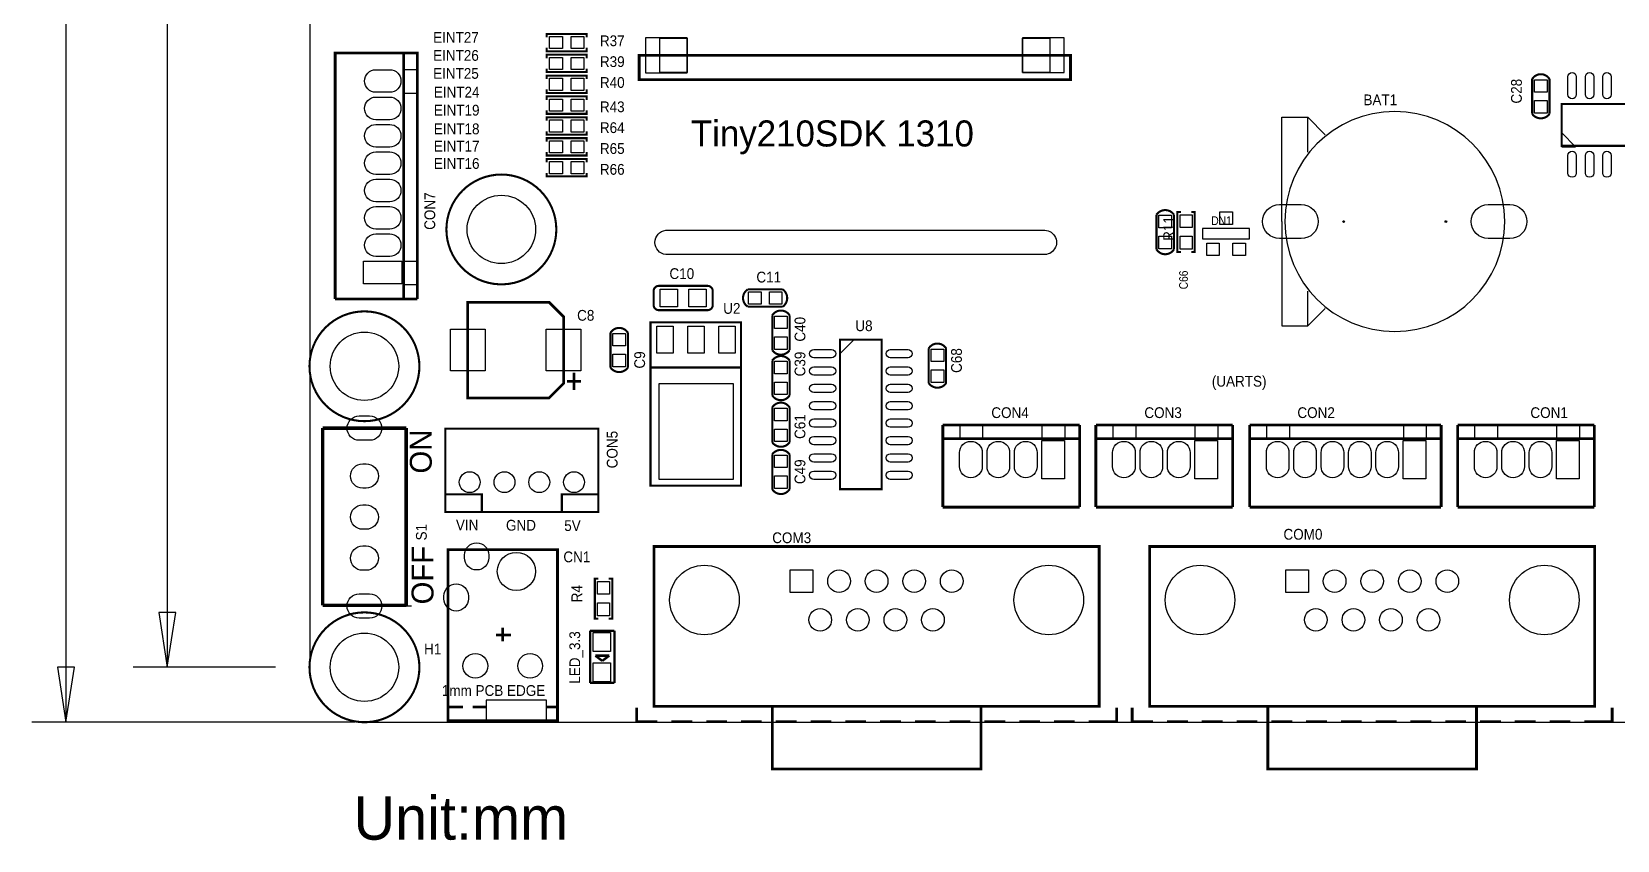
# Model space of a CAD drawing. Extents: x -36 to 186, y -9 to 157.
# Drawn here: x -20.3 to 95.5, y -8.6 to 50.5 of the extents above; entities that cross this region are included whole.
import ezdxf

# ---------------------------------------------------------------- set-up
doc = ezdxf.new("R2010")
doc.units = 0
for name, color, linetype in [('BG_ASSEMBLY_NOTES', 3, 'CONTINUOUS'), ('BG_OUTLINE', 4, 'CONTINUOUS'), ('BG_SILKSCREEN_TOP', 2, 'CONTINUOUS'), ('PG_SILKSCREEN_BOTTOM', 12, 'CONTINUOUS'), ('PG_SILKSCREEN_TOP', 13, 'CONTINUOUS'), ('PIN_BOTTOM', 15, 'CONTINUOUS'), ('PIN_TOP', 14, 'CONTINUOUS'), ('RD_SILKSCREEN_TOP', 16, 'CONTINUOUS')]:
    doc.layers.add(name, color=color, linetype=linetype)

msp = doc.modelspace()

# ---------------------------------------------------------------- linework, layer by layer
at = {"layer": 'BG_ASSEMBLY_NOTES'}
for points in [[(-17.8, 58.2), (-17.8, 0)], [(-10.4, 58.8), (-10.4, 4)], [(-2.5, 4), (-12.9, 4)], [(3.3, 0), (-20.3, 0)]]:
    msp.add_lwpolyline(points, dxfattribs=at)
for points in [[(-11.025, 8), (-10.4, 4), (-9.775, 8)], [(-18.425, 4), (-17.8, 0), (-17.175, 4)]]:
    msp.add_lwpolyline(points, close=True, dxfattribs=at)
at = {"layer": 'BG_OUTLINE'}
for points in [[(4, 0), (175.9999, 0, 0.414214), (179.9999, 4), (179.9999, 126, 0.414214), (175.9999, 130), (4, 130, 0.414214), (0, 126), (0, 4, 0.414215)], [(26.0079, 35.941), (53.5669, 35.941, -1.096065), (53.5669, 34.163), (26.0079, 34.163, -0.8922)]]:
    msp.add_lwpolyline(points, format="xyb", close=True, dxfattribs=at)
at = {"layer": 'BG_SILKSCREEN_TOP', "const_width": 0.1778}
for points in [[(20.4807, 6.6662), (21.3697, 6.6662)], [(20.4807, 6.6662), (20.4807, 2.8562)], [(21.3697, 6.6662), (22.2587, 6.6662)], [(22.2587, 6.6662), (22.2587, 2.8562)], [(20.8617, 4.8501), (21.8777, 4.8501)], [(20.8617, 4.8501), (21.3697, 4.4691)], [(21.8777, 4.8501), (21.3697, 4.4691)], [(20.4807, 2.8562), (22.2587, 2.8562)]]:
    msp.add_lwpolyline(points, dxfattribs=at)
at = {"layer": 'PG_SILKSCREEN_BOTTOM'}
for points in [[(25.5641, 49.9811), (27.5641, 49.9811), (27.5641, 47.481), (25.5641, 47.481)], [(52.064, 49.9811), (54.064, 49.9811), (54.064, 47.481), (52.064, 47.481)]]:
    msp.add_lwpolyline(points, close=True, dxfattribs=at)
msp.add_lwpolyline([(55.5631, 48.7309, 0.2032, 0.2032, 0), (55.5631, 46.956, 0.2, 0.2, 0), (24.064, 46.956, 0.2032, 0.2032, 0), (24.064, 48.7309, 0.2, 0.2, 0)], format="xyseb", close=True, dxfattribs=at)
at = {"layer": 'PG_SILKSCREEN_TOP'}
for points, const_width in [([(20.2311, 50.038), (20.2311, 50.292), (17.3101, 50.292), (17.3101, 50.038)], 0.1524), ([(7.8615, 30.9074), (7.8615, 48.9008), (1.8615, 48.9008), (1.8615, 44.9008), (1.8618, 41.037), (1.8615, 30.9074)], 0.1999), ([(6.8615, 30.9074), (6.8615, 48.9008)], 0.1999), ([(20.2311, 49.276), (20.2311, 49.022), (17.3101, 49.022), (17.3101, 49.276)], 0.1524), ([(20.2311, 48.514), (20.2311, 48.768), (17.3101, 48.768), (17.3101, 48.514)], 0.1524), ([(20.2311, 47.752), (20.2311, 47.498), (17.3101, 47.498), (17.3101, 47.752)], 0.1524), ([(20.2311, 46.99), (20.2311, 47.244), (17.3101, 47.244), (17.3101, 46.99)], 0.1524), ([(20.2311, 46.228), (20.2311, 45.974), (17.3101, 45.974), (17.3101, 46.228)], 0.1524), ([(17.3101, 45.466), (17.3101, 45.72), (20.2311, 45.72), (20.2311, 45.466)], 0.1524), ([(17.3101, 44.704), (17.3101, 44.45), (20.2311, 44.45), (20.2311, 44.704)], 0.1524), ([(17.3101, 43.942), (17.3101, 44.196), (20.2311, 44.196), (20.2311, 43.942)], 0.1524), ([(17.3101, 43.18), (17.3101, 42.926), (20.2311, 42.926), (20.2311, 43.18)], 0.1524), ([(17.3101, 42.418), (17.3101, 42.672), (20.2311, 42.672), (20.2311, 42.418)], 0.1524), ([(17.3101, 41.656), (17.3101, 41.402), (20.2311, 41.402), (20.2311, 41.656)], 0.1524), ([(17.3101, 40.894), (17.3101, 41.148), (20.2311, 41.148), (20.2311, 40.894)], 0.1524), ([(17.3101, 40.132), (17.3101, 39.878), (20.2311, 39.878), (20.2311, 40.132)], 0.1524), ([(63.627, 37.2745), (63.373, 37.2745), (63.373, 34.3535), (63.627, 34.3535)], 0.1524), ([(64.389, 37.2745), (64.643, 37.2745), (64.643, 34.3535), (64.389, 34.3535)], 0.1524), ([(29.0576, 31.877), (25.5016, 31.877)], 0.1524), ([(1.8615, 30.9074), (7.8615, 30.9074)], 0.1999), ([(25.5016, 30.099), (29.0576, 30.099)], 0.1524), ([(19.3065, 25.5295), (19.3065, 24.2595)], 0.2032), ([(31.4985, 25.9105), (24.8945, 25.9105)], 0.1524), ([(19.8145, 24.8945), (18.7985, 24.8945)], 0.2032), ([(0.952, 21.477), (0.952, 8.523)], 0.254), ([(0.952, 21.477), (7.048, 21.477)], 0.254), ([(7.048, 21.477), (7.048, 8.523)], 0.254), ([(56.2356, 21.7045), (46.2422, 21.7045)], 0.1999), ([(46.2422, 15.7045), (46.2422, 21.7045)], 0.1999), ([(56.2356, 15.7045), (56.2356, 21.7045)], 0.1999), ([(67.4116, 21.7045), (57.4182, 21.7045)], 0.1999), ([(57.4182, 15.7045), (57.4182, 21.7045)], 0.1999), ([(67.4116, 15.7045), (67.4116, 21.7045)], 0.1999), ([(82.6356, 21.7045), (68.6423, 21.7045)], 0.1999), ([(68.6423, 15.7045), (68.6423, 21.7045)], 0.1999), ([(82.6356, 15.7045), (82.6356, 21.7045)], 0.1999), ([(93.8276, 21.7046), (83.8342, 21.7046)], 0.1999), ([(83.8342, 15.7045), (83.8342, 21.7046)], 0.1999), ([(93.8276, 15.7045), (93.8276, 21.7046)], 0.1999), ([(56.2356, 20.7045), (46.2422, 20.7045)], 0.1999), ([(67.4116, 20.7045), (57.4182, 20.7045)], 0.1999), ([(82.6356, 20.7045), (68.6423, 20.7045)], 0.1999), ([(93.8276, 20.7045), (83.8342, 20.7045)], 0.1999), ([(12.5755, 15.3695), (12.5755, 16.6395), (9.9085, 16.6395)], 0.1524), ([(18.4175, 15.3695), (18.4175, 16.6395), (21.0845, 16.6395)], 0.1524), ([(56.2356, 15.7045), (46.2422, 15.7045)], 0.1999), ([(67.4116, 15.7045), (57.4182, 15.7045)], 0.1999), ([(82.6356, 15.7045), (72.5061, 15.7048), (68.6423, 15.7045)], 0.1999), ([(93.8276, 15.7045), (83.8342, 15.7045)], 0.1999), ([(21.082, 10.4775), (20.828, 10.4775), (20.828, 7.5565), (21.082, 7.5565)], 0.1524), ([(21.844, 10.4775), (22.098, 10.4775), (22.098, 7.5565), (21.844, 7.5565)], 0.1524), ([(0.952, 8.523), (7.048, 8.523)], 0.254), ([(14.0995, 6.9024), (14.0995, 5.9025)], 0.1999), ([(13.5994, 6.3525), (14.6995, 6.3525)], 0.1999), ([(10.1996, 1.1026), (11.1996, 1.1026)], 0.1999), ([(11.8996, 1.1026), (12.8996, 1.1026)], 0.1999), ([(17.2994, 1.1026), (18.0995, 1.1026)], 0.1999), ([(33.7845, 1.1455), (33.7845, -3.4265), (49.0245, -3.4265), (49.0245, 1.1455)], 0.2032), ([(69.9795, 1.1455), (69.9795, -3.4265), (85.2195, -3.4265), (85.2195, 1.1455)], 0.2032), ([(23.8785, 0.0279), (23.8785, 1.0439)], 0.2032), ([(23.8785, 0.0279), (25.4025, 0.0279)], 0.2032), ([(26.4185, 0.0279), (27.9425, 0.0279)], 0.2032), ([(28.9585, 0.0279), (30.4825, 0.0279)], 0.2032), ([(31.4985, 0.0279), (33.0225, 0.0279)], 0.2032), ([(34.0385, 0.0279), (35.5625, 0.0279)], 0.2032), ([(36.5785, 0.0279), (38.1025, 0.0279)], 0.2032), ([(39.1185, 0.0279), (40.6425, 0.0279)], 0.2032), ([(41.6585, 0.0279), (43.1825, 0.0279)], 0.2032), ([(44.1985, 0.0279), (45.7225, 0.0279)], 0.2032), ([(46.7385, 0.0279), (48.2625, 0.0279)], 0.2032), ([(49.2785, 0.0279), (50.8025, 0.0279)], 0.2032), ([(51.8185, 0.0279), (53.3425, 0.0279)], 0.2032), ([(54.3585, 0.0279), (55.8825, 0.0279)], 0.2032), ([(56.8985, 0.0279), (58.4225, 0.0279)], 0.2032), ([(58.4225, 0.0279), (58.9305, 0.0279), (58.9305, 1.0439)], 0.2032), ([(60.0735, 0.0279), (60.0735, 1.0439)], 0.2032), ([(60.0735, 0.0279), (61.5975, 0.0279)], 0.2032), ([(62.6135, 0.0279), (64.1375, 0.0279)], 0.2032), ([(65.1535, 0.0279), (66.6775, 0.0279)], 0.2032), ([(67.6935, 0.0279), (69.2175, 0.0279)], 0.2032), ([(70.2335, 0.0279), (71.7575, 0.0279)], 0.2032), ([(72.7735, 0.0279), (74.2975, 0.0279)], 0.2032), ([(75.3135, 0.0279), (76.8375, 0.0279)], 0.2032), ([(77.8535, 0.0279), (79.3775, 0.0279)], 0.2032), ([(80.3935, 0.0279), (81.9175, 0.0279)], 0.2032), ([(82.9335, 0.0279), (84.4575, 0.0279)], 0.2032), ([(85.4735, 0.0279), (86.9975, 0.0279)], 0.2032), ([(88.0135, 0.0279), (89.5375, 0.0279)], 0.2032), ([(90.5535, 0.0279), (92.0775, 0.0279)], 0.2032), ([(93.0935, 0.0279), (94.6175, 0.0279)], 0.2032), ([(94.6175, 0.0279), (95.1255, 0.0279), (95.1255, 1.0439)], 0.2032)]:
    msp.add_lwpolyline(points, dxfattribs=dict(at, const_width=const_width))
for points in [[(6.8366, 45.9684), (7.8366, 45.9684), (7.8366, 47.6684), (6.8366, 47.6684)], [(91.44, 42.037), (92.456, 42.037), (91.44, 43.053)], [(68.6435, 36.068), (65.2145, 36.068), (65.2145, 35.306), (68.6435, 35.306)], [(6.8366, 31.9684), (7.8366, 31.9684), (7.8366, 33.6684), (6.8366, 33.6684)], [(38.735, 27.94), (38.735, 26.924), (39.751, 27.94)], [(49.1746, 20.6796), (49.1746, 21.6796), (47.4746, 21.6796), (47.4746, 20.6796)], [(55.1746, 20.6796), (55.1746, 21.6796), (53.4746, 21.6796), (53.4746, 20.6796)], [(60.3506, 20.6796), (60.3506, 21.6796), (58.6506, 21.6796), (58.6506, 20.6796)], [(66.3506, 20.6796), (66.3506, 21.6796), (64.6506, 21.6796), (64.6506, 20.6796)], [(71.5747, 20.6796), (71.5747, 21.6796), (69.8746, 21.6796), (69.8746, 20.6796)], [(81.5746, 20.6796), (81.5746, 21.6796), (79.8746, 21.6796), (79.8746, 20.6796)], [(86.7666, 20.6796), (86.7666, 21.6796), (85.0666, 21.6796), (85.0666, 20.6796)], [(92.7666, 20.6796), (92.7666, 21.6796), (91.0666, 21.6796), (91.0666, 20.6796)], [(12.8996, 0.1026), (17.2994, 0.1026), (17.2994, 1.6025), (12.8996, 1.6025)]]:
    msp.add_lwpolyline(points, close=True, dxfattribs=at)
at = {"layer": 'PG_SILKSCREEN_TOP', "const_width": 0.1524}
for points in [[(90.551, 46.99), (90.551, 44.45, -0.520877), (89.281, 44.45), (89.281, 46.99, -0.559817)], [(18.0132, 35.9999, 1), (9.986795, 35.999905, 1)], [(61.849, 34.544), (61.849, 37.084, -0.520877), (63.119, 37.084), (63.119, 34.544, -0.559817)], [(32.004, 31.623), (34.544, 31.623, -0.520877), (34.544, 30.353), (32.004, 30.353, -0.559817)], [(35.052, 29.718), (35.052, 27.178, -0.520877), (33.782, 27.178), (33.782, 29.718, -0.559817)], [(8.0132, 25.9999, 1), (-0.013216, 25.999894, 1)], [(23.241, 28.448), (23.241, 25.908, -0.520877), (21.971, 25.908), (21.971, 28.448, -0.559817)], [(33.782, 23.876), (33.782, 26.416, -0.520877), (35.052, 26.416), (35.052, 23.876, -0.559817)], [(46.482, 27.305), (46.482, 24.765, -0.520877), (45.212, 24.765), (45.212, 27.305, -0.559817)], [(35.052, 22.987), (35.052, 20.447, -0.520877), (33.782, 20.447), (33.782, 22.987, -0.559817)], [(33.782, 17.018), (33.782, 19.558, -0.520877), (35.052, 19.558), (35.052, 17.018, -0.559817)], [(8.0132, 4, 1), (-0.013216, 3.999984, 1)]]:
    msp.add_lwpolyline(points, format="xyb", close=True, dxfattribs=at)
at = {"layer": 'PG_SILKSCREEN_TOP'}
for points, const_width in [([(91.44, 42.1132), (97.028, 42.1132), (97.028, 45.1612), (91.44, 45.1612)], 0.1524), ([(18.5445, 29.6146), (18.5445, 24.7464), (17.4777, 23.6796), (11.5445, 23.6796), (11.5445, 30.6796), (17.4777, 30.6796)], 0.2032), ([(31.4985, 17.2745), (24.8945, 17.2745), (24.8945, 29.2125), (31.4985, 29.2125)], 0.1524), ([(38.735, 27.94), (38.735, 17.018), (41.783, 17.018), (41.783, 27.94)], 0.1524), ([(21.0845, 21.4401), (9.9085, 21.4401), (9.9085, 15.3441), (21.0845, 15.3441)], 0.1524), ([(25.1485, 11.8135), (25.1485, 1.1455), (57.6605, 1.1455), (57.6605, 12.8295), (25.1485, 12.8295)], 0.2032), ([(61.3435, 11.8135), (61.3435, 1.1455), (93.8555, 1.1455), (93.8555, 12.8295), (61.3435, 12.8295)], 0.2032), ([(18.0995, 0.1026), (18.0995, 12.6025), (10.0995, 12.6025), (10.0995, 0.1026)], 0.1999)]:
    msp.add_lwpolyline(points, close=True, dxfattribs=dict(at, const_width=const_width))
for points in [[(70.993, 36.576), (70.993, 44.196), (72.898, 44.196), (74.168, 42.926)], [(72.898, 41.656), (72.898, 44.196)], [(70.993, 36.576), (70.993, 28.956), (72.898, 28.956), (74.168, 30.226)], [(72.898, 28.956), (72.898, 31.496)], [(6.667, 8.5001), (7.429, 8.4999)], [(6.667, 8.5001), (7.429, 8.4999)], [(6.667, 8.5001), (7.429, 8.4999)]]:
    msp.add_lwpolyline(points, dxfattribs=at)
msp.add_lwpolyline([(87.2802, 36.576, 1), (71.2158, 36.576, 1)], format="xyb", close=True, dxfattribs=at)
at = {"layer": 'PG_SILKSCREEN_TOP', "const_width": 0.1524}
for points in [[(25.5016, 30.099, -0.414214), (25.1206, 30.48), (25.1206, 31.496, -0.414214), (25.5016, 31.877)], [(29.0576, 31.877, -0.414214), (29.4386, 31.496), (29.4386, 30.48, -0.414214), (29.0576, 30.099)]]:
    msp.add_lwpolyline(points, format="xyb", dxfattribs=at)
at = {"layer": 'PIN_BOTTOM'}
for points in [[(24.5288, 49.9948), (24.5288, 47.4548), (27.5768, 47.4548), (27.5768, 49.9948)], [(52.0503, 50.0075), (52.0503, 47.4675), (55.0983, 47.4675), (55.0983, 50.0075)], [(6.73655, 32.023), (3.93645, 32.023), (3.93645, 33.674), (6.73655, 33.674)], [(55.12, 20.57955), (55.12, 17.77945), (53.469, 17.77945), (53.469, 20.57955)], [(66.296, 20.57955), (66.296, 17.77945), (64.645, 17.77945), (64.645, 20.57955)], [(81.52, 20.57955), (81.52, 17.77945), (79.869, 17.77945), (79.869, 20.57955)], [(92.712, 20.57955), (92.712, 17.77945), (91.061, 17.77945), (91.061, 20.57955)], [(36.7436, 9.464), (35.0926, 9.464), (35.0926, 11.115), (36.7436, 11.115)], [(72.9386, 9.464), (71.2876, 9.464), (71.2876, 11.115), (72.9386, 11.115)]]:
    msp.add_lwpolyline(points, close=True, dxfattribs=at)
for points in [[(4.8285, 47.674), (5.8445, 47.674, -1), (5.8445, 46.023), (4.8285, 46.023, -1)], [(4.8285, 45.674), (5.8445, 45.674, -1), (5.8445, 44.023), (4.8285, 44.023, -1)], [(4.8285, 43.674), (5.8445, 43.674, -1), (5.8445, 42.023), (4.8285, 42.023, -1)], [(4.8285, 41.674), (5.8445, 41.674, -1), (5.8445, 40.023), (4.8285, 40.023, -1)], [(4.8285, 39.674), (5.8445, 39.674, -1), (5.8445, 38.023), (4.8285, 38.023, -1)], [(4.8285, 37.674), (5.8445, 37.674, -1), (5.8445, 36.023), (4.8285, 36.023, -1)], [(4.8285, 35.674), (5.8445, 35.674, -1), (5.8445, 34.023), (4.8285, 34.023, -1)], [(4.381, 20.588), (3.619, 20.588, -1), (3.619, 22.366), (4.381, 22.366, -1)], [(47.469, 18.6715), (47.469, 19.6875, -1), (49.12, 19.6875), (49.12, 18.6715, -1)], [(49.469, 18.6715), (49.469, 19.6875, -1), (51.12, 19.6875), (51.12, 18.6715, -1)], [(51.469, 18.6715), (51.469, 19.6875, -1), (53.12, 19.6875), (53.12, 18.6715, -1)], [(58.645, 18.6715), (58.645, 19.6875, -1), (60.296, 19.6875), (60.296, 18.6715, -1)], [(60.645, 18.6715), (60.645, 19.6875, -1), (62.296, 19.6875), (62.296, 18.6715, -1)], [(62.645, 18.6715), (62.645, 19.6875, -1), (64.296, 19.6875), (64.296, 18.6715, -1)], [(69.869, 18.6715), (69.869, 19.6875, -1), (71.52, 19.6875), (71.52, 18.6715, -1)], [(71.869, 18.6715), (71.869, 19.6875, -1), (73.52, 19.6875), (73.52, 18.6715, -1)], [(73.869, 18.6715), (73.869, 19.6875, -1), (75.52, 19.6875), (75.52, 18.6715, -1)], [(75.869, 18.6715), (75.869, 19.6875, -1), (77.52, 19.6875), (77.52, 18.6715, -1)], [(77.869, 18.6715), (77.869, 19.6875, -1), (79.52, 19.6875), (79.52, 18.6715, -1)], [(85.061, 18.6715), (85.061, 19.6875, -1), (86.712, 19.6875), (86.712, 18.6715, -1)], [(87.061, 18.6715), (87.061, 19.6875, -1), (88.712, 19.6875), (88.712, 18.6715, -1)], [(89.061, 18.6715), (89.061, 19.6875, -1), (90.712, 19.6875), (90.712, 18.6715, -1)], [(4.127, 17.0879), (3.873, 17.0879, -1), (3.873, 18.8659), (4.127, 18.8659, -1)], [(4.127, 14.0879), (3.873, 14.0879, -1), (3.873, 15.8659), (4.127, 15.8659, -1)], [(4.127, 11.0879), (3.873, 11.0879, -1), (3.873, 12.8659), (4.127, 12.8659, -1)], [(13.0886, 12.2042), (13.0886, 12.001, -1), (11.3106, 12.001), (11.3106, 12.2042, -1)], [(4.381, 7.588), (3.619, 7.588, -1), (3.619, 9.366), (4.381, 9.366, -1)], [(11.5885, 9.2042), (11.5885, 9.001, -1), (9.8105, 9.001), (9.8105, 9.2042, -1)]]:
    msp.add_lwpolyline(points, format="xyb", close=True, dxfattribs=at)
for centre, radius in [((14, 35.9999), 2.5), ((75.5142, 36.576), 0.0635), ((82.9818, 36.576), 0.0635), ((4, 25.9999), 2.5), ((11.6865, 17.5285), 0.762), ((14.2265, 17.5285), 0.762), ((16.7665, 17.5285), 0.762), ((19.3065, 17.5285), 0.762), ((15.0995, 11.0025), 1.397), ((28.8315, 8.9179), 2.54), ((38.6613, 10.2895), 0.8255), ((41.4045, 10.2895), 0.8255), ((44.1477, 10.2895), 0.8255), ((46.8909, 10.2895), 0.8255), ((53.9775, 8.9179), 2.54), ((65.0265, 8.9179), 2.54), ((74.8563, 10.2895), 0.8255), ((77.5995, 10.2895), 0.8255), ((80.3427, 10.2895), 0.8255), ((83.0859, 10.2895), 0.8255), ((90.1725, 8.9179), 2.54), ((37.2897, 7.4701), 0.8255), ((40.0329, 7.4701), 0.8255), ((42.7761, 7.4701), 0.8255), ((45.5193, 7.4701), 0.8255), ((73.4847, 7.4701), 0.8255), ((76.2279, 7.4701), 0.8255), ((78.9711, 7.4701), 0.8255), ((81.7143, 7.4701), 0.8255), ((4, 4), 2.5), ((12.0995, 4.1026), 0.9017), ((16.0995, 4.1026), 0.9017)]:
    msp.add_circle(centre, radius, dxfattribs=at)
at = {"layer": 'PIN_TOP'}
for points in [[(18.4531, 50.1015), (18.4531, 49.2125), (17.5133, 49.2125), (17.5133, 50.1015)], [(20.0279, 50.1015), (20.0279, 49.2125), (19.0881, 49.2125), (19.0881, 50.1015)], [(18.4531, 48.5775), (18.4531, 47.6885), (17.5133, 47.6885), (17.5133, 48.5775)], [(20.0279, 48.5775), (20.0279, 47.6885), (19.0881, 47.6885), (19.0881, 48.5775)], [(18.4531, 47.0535), (18.4531, 46.1645), (17.5133, 46.1645), (17.5133, 47.0535)], [(20.0279, 47.0535), (20.0279, 46.1645), (19.0881, 46.1645), (19.0881, 47.0535)], [(89.4588, 46.9392), (90.3732, 46.9392), (90.3732, 46.0248), (89.4588, 46.0248)], [(17.5133, 44.6405), (17.5133, 45.5295), (18.4531, 45.5295), (18.4531, 44.6405)], [(19.0881, 44.6405), (19.0881, 45.5295), (20.0279, 45.5295), (20.0279, 44.6405)], [(89.4588, 45.4152), (90.3732, 45.4152), (90.3732, 44.5008), (89.4588, 44.5008)], [(17.5133, 43.1165), (17.5133, 44.0055), (18.4531, 44.0055), (18.4531, 43.1165)], [(19.0881, 43.1165), (19.0881, 44.0055), (20.0279, 44.0055), (20.0279, 43.1165)], [(17.5133, 41.5925), (17.5133, 42.4815), (18.4531, 42.4815), (18.4531, 41.5925)], [(19.0881, 41.5925), (19.0881, 42.4815), (20.0279, 42.4815), (20.0279, 41.5925)], [(17.5133, 40.0685), (17.5133, 40.9575), (18.4531, 40.9575), (18.4531, 40.0685)], [(19.0881, 40.0685), (19.0881, 40.9575), (20.0279, 40.9575), (20.0279, 40.0685)], [(63.5635, 37.0713), (64.4525, 37.0713), (64.4525, 36.1315), (63.5635, 36.1315)], [(66.4718, 36.3728), (66.4718, 37.2872), (67.3862, 37.2872), (67.3862, 36.3728)], [(62.9412, 36.1188), (62.0268, 36.1188), (62.0268, 37.0332), (62.9412, 37.0332)], [(62.9412, 34.5948), (62.0268, 34.5948), (62.0268, 35.5092), (62.9412, 35.5092)], [(63.5635, 35.4965), (64.4525, 35.4965), (64.4525, 34.5567), (63.5635, 34.5567)], [(65.5193, 34.0868), (65.5193, 35.0012), (66.4337, 35.0012), (66.4337, 34.0868)], [(67.4243, 34.0868), (67.4243, 35.0012), (68.3387, 35.0012), (68.3387, 34.0868)], [(6.73655, 32.023), (3.93645, 32.023), (3.93645, 33.674), (6.73655, 33.674)], [(26.8732, 31.623), (26.8732, 30.353), (25.6032, 30.353), (25.6032, 31.623)], [(28.956, 31.623), (28.956, 30.353), (27.686, 30.353), (27.686, 31.623)], [(32.0548, 30.5308), (32.0548, 31.4452), (32.9692, 31.4452), (32.9692, 30.5308)], [(33.5788, 30.5308), (33.5788, 31.4452), (34.4932, 31.4452), (34.4932, 30.5308)], [(33.9598, 29.6672), (34.8742, 29.6672), (34.8742, 28.7528), (33.9598, 28.7528)], [(12.8145, 28.7045), (12.8145, 25.6565), (10.2745, 25.6565), (10.2745, 28.7045)], [(19.8145, 28.7045), (19.8145, 25.6565), (17.2745, 25.6565), (17.2745, 28.7045)], [(22.1488, 28.3972), (23.0632, 28.3972), (23.0632, 27.4828), (22.1488, 27.4828)], [(26.5582, 28.9331), (26.5582, 26.9519), (25.3644, 26.9519), (25.3644, 28.9331)], [(28.8188, 28.9331), (28.8188, 26.9519), (27.625, 26.9519), (27.625, 28.9331)], [(31.0794, 28.9331), (31.0794, 26.9519), (29.8856, 26.9519), (29.8856, 28.9331)], [(33.9598, 28.1432), (34.8742, 28.1432), (34.8742, 27.2288), (33.9598, 27.2288)], [(22.1488, 26.8732), (23.0632, 26.8732), (23.0632, 25.9588), (22.1488, 25.9588)], [(45.3898, 27.2542), (46.3042, 27.2542), (46.3042, 26.3398), (45.3898, 26.3398)], [(34.8742, 25.4508), (33.9598, 25.4508), (33.9598, 26.3652), (34.8742, 26.3652)], [(45.3898, 25.7302), (46.3042, 25.7302), (46.3042, 24.8158), (45.3898, 24.8158)], [(30.927, 24.7421), (30.927, 17.7317), (25.5168, 17.7317), (25.5168, 24.7421)], [(34.8742, 23.9268), (33.9598, 23.9268), (33.9598, 24.8412), (34.8742, 24.8412)], [(33.9598, 22.9362), (34.8742, 22.9362), (34.8742, 22.0218), (33.9598, 22.0218)], [(33.9598, 21.4122), (34.8742, 21.4122), (34.8742, 20.4978), (33.9598, 20.4978)], [(55.12, 20.57955), (55.12, 17.77945), (53.469, 17.77945), (53.469, 20.57955)], [(66.296, 20.57955), (66.296, 17.77945), (64.645, 17.77945), (64.645, 20.57955)], [(81.52, 20.57955), (81.52, 17.77945), (79.869, 17.77945), (79.869, 20.57955)], [(92.712, 20.57955), (92.712, 17.77945), (91.061, 17.77945), (91.061, 20.57955)], [(34.8742, 18.5928), (33.9598, 18.5928), (33.9598, 19.5072), (34.8742, 19.5072)], [(34.8742, 17.0688), (33.9598, 17.0688), (33.9598, 17.9832), (34.8742, 17.9832)], [(36.7436, 9.464), (35.0926, 9.464), (35.0926, 11.115), (36.7436, 11.115)], [(72.9386, 9.464), (71.2876, 9.464), (71.2876, 11.115), (72.9386, 11.115)], [(21.0185, 10.2743), (21.9075, 10.2743), (21.9075, 9.3345), (21.0185, 9.3345)], [(21.0185, 8.6995), (21.9075, 8.6995), (21.9075, 7.7597), (21.0185, 7.7597)], [(20.7116, 6.5468), (21.9816, 6.5468), (21.9816, 5.1468), (20.7116, 5.1468)], [(20.7116, 4.337), (21.9816, 4.337), (21.9816, 2.937), (20.7116, 2.937)]]:
    msp.add_lwpolyline(points, close=True, dxfattribs=at)
for points in [[(4.8285, 47.674), (5.8445, 47.674, -1), (5.8445, 46.023), (4.8285, 46.023, -1)], [(92.5068, 47.1551), (92.5068, 45.8597, -1), (91.8972, 45.8597), (91.8972, 47.1551, -1)], [(93.7768, 47.1551), (93.7768, 45.8597, -1), (93.1672, 45.8597), (93.1672, 47.1551, -1)], [(95.0468, 47.1551), (95.0468, 45.8597, -1), (94.4372, 45.8597), (94.4372, 47.1551, -1)], [(4.8285, 45.674), (5.8445, 45.674, -1), (5.8445, 44.023), (4.8285, 44.023, -1)], [(4.8285, 43.674), (5.8445, 43.674, -1), (5.8445, 42.023), (4.8285, 42.023, -1)], [(92.5068, 41.4147), (92.5068, 40.1193, -1), (91.8972, 40.1193), (91.8972, 41.4147, -1)], [(93.7768, 41.4147), (93.7768, 40.1193, -1), (93.1672, 40.1193), (93.1672, 41.4147, -1)], [(95.0468, 41.4147), (95.0468, 40.1193, -1), (94.4372, 40.1193), (94.4372, 41.4147, -1)], [(4.8285, 41.674), (5.8445, 41.674, -1), (5.8445, 40.023), (4.8285, 40.023, -1)], [(4.8285, 39.674), (5.8445, 39.674, -1), (5.8445, 38.023), (4.8285, 38.023, -1)], [(4.8285, 37.674), (5.8445, 37.674, -1), (5.8445, 36.023), (4.8285, 36.023, -1)], [(70.8406, 37.8206), (72.4154, 37.8206, -1), (72.4154, 35.3314), (70.8406, 35.3314, -1)], [(86.0806, 37.8206), (87.6554, 37.8206, -1), (87.6554, 35.3314), (86.0806, 35.3314, -1)], [(4.8285, 35.674), (5.8445, 35.674, -1), (5.8445, 34.023), (4.8285, 34.023, -1)], [(38.1127, 26.6192), (36.8173, 26.6192, -1), (36.8173, 27.2288), (38.1127, 27.2288, -1)], [(43.7007, 26.6192), (42.4053, 26.6192, -1), (42.4053, 27.2288), (43.7007, 27.2288, -1)], [(38.1127, 25.3492), (36.8173, 25.3492, -1), (36.8173, 25.9588), (38.1127, 25.9588, -1)], [(43.7007, 25.3492), (42.4053, 25.3492, -1), (42.4053, 25.9588), (43.7007, 25.9588, -1)], [(38.1127, 24.0792), (36.8173, 24.0792, -1), (36.8173, 24.6888), (38.1127, 24.6888, -1)], [(43.7007, 24.0792), (42.4053, 24.0792, -1), (42.4053, 24.6888), (43.7007, 24.6888, -1)], [(38.1127, 22.8092), (36.8173, 22.8092, -1), (36.8173, 23.4188), (38.1127, 23.4188, -1)], [(43.7007, 22.8092), (42.4053, 22.8092, -1), (42.4053, 23.4188), (43.7007, 23.4188, -1)], [(4.381, 20.588), (3.619, 20.588, -1), (3.619, 22.366), (4.381, 22.366, -1)], [(38.1127, 21.5392), (36.8173, 21.5392, -1), (36.8173, 22.1488), (38.1127, 22.1488, -1)], [(43.7007, 21.5392), (42.4053, 21.5392, -1), (42.4053, 22.1488), (43.7007, 22.1488, -1)], [(38.1127, 20.2692), (36.8173, 20.2692, -1), (36.8173, 20.8788), (38.1127, 20.8788, -1)], [(43.7007, 20.2692), (42.4053, 20.2692, -1), (42.4053, 20.8788), (43.7007, 20.8788, -1)], [(47.469, 18.6715), (47.469, 19.6875, -1), (49.12, 19.6875), (49.12, 18.6715, -1)], [(49.469, 18.6715), (49.469, 19.6875, -1), (51.12, 19.6875), (51.12, 18.6715, -1)], [(51.469, 18.6715), (51.469, 19.6875, -1), (53.12, 19.6875), (53.12, 18.6715, -1)], [(58.645, 18.6715), (58.645, 19.6875, -1), (60.296, 19.6875), (60.296, 18.6715, -1)], [(60.645, 18.6715), (60.645, 19.6875, -1), (62.296, 19.6875), (62.296, 18.6715, -1)], [(62.645, 18.6715), (62.645, 19.6875, -1), (64.296, 19.6875), (64.296, 18.6715, -1)], [(69.869, 18.6715), (69.869, 19.6875, -1), (71.52, 19.6875), (71.52, 18.6715, -1)], [(71.869, 18.6715), (71.869, 19.6875, -1), (73.52, 19.6875), (73.52, 18.6715, -1)], [(73.869, 18.6715), (73.869, 19.6875, -1), (75.52, 19.6875), (75.52, 18.6715, -1)], [(75.869, 18.6715), (75.869, 19.6875, -1), (77.52, 19.6875), (77.52, 18.6715, -1)], [(77.869, 18.6715), (77.869, 19.6875, -1), (79.52, 19.6875), (79.52, 18.6715, -1)], [(85.061, 18.6715), (85.061, 19.6875, -1), (86.712, 19.6875), (86.712, 18.6715, -1)], [(87.061, 18.6715), (87.061, 19.6875, -1), (88.712, 19.6875), (88.712, 18.6715, -1)], [(89.061, 18.6715), (89.061, 19.6875, -1), (90.712, 19.6875), (90.712, 18.6715, -1)], [(4.127, 17.0879), (3.873, 17.0879, -1), (3.873, 18.8659), (4.127, 18.8659, -1)], [(38.1127, 18.9992), (36.8173, 18.9992, -1), (36.8173, 19.6088), (38.1127, 19.6088, -1)], [(43.7007, 18.9992), (42.4053, 18.9992, -1), (42.4053, 19.6088), (43.7007, 19.6088, -1)], [(38.1127, 17.7292), (36.8173, 17.7292, -1), (36.8173, 18.3388), (38.1127, 18.3388, -1)], [(43.7007, 17.7292), (42.4053, 17.7292, -1), (42.4053, 18.3388), (43.7007, 18.3388, -1)], [(4.127, 14.0879), (3.873, 14.0879, -1), (3.873, 15.8659), (4.127, 15.8659, -1)], [(4.127, 11.0879), (3.873, 11.0879, -1), (3.873, 12.8659), (4.127, 12.8659, -1)], [(13.0886, 12.2042), (13.0886, 12.001, -1), (11.3106, 12.001), (11.3106, 12.2042, -1)], [(4.381, 7.588), (3.619, 7.588, -1), (3.619, 9.366), (4.381, 9.366, -1)], [(11.5885, 9.2042), (11.5885, 9.001, -1), (9.8105, 9.001), (9.8105, 9.2042, -1)]]:
    msp.add_lwpolyline(points, format="xyb", close=True, dxfattribs=at)
for centre, radius in [((14, 35.9999), 2.5), ((75.5142, 36.576), 0.0635), ((82.9818, 36.576), 0.0635), ((4, 25.9999), 2.5), ((11.6865, 17.5285), 0.762), ((14.2265, 17.5285), 0.762), ((16.7665, 17.5285), 0.762), ((19.3065, 17.5285), 0.762), ((15.0995, 11.0025), 1.397), ((28.8315, 8.9179), 2.54), ((38.6613, 10.2895), 0.8255), ((41.4045, 10.2895), 0.8255), ((44.1477, 10.2895), 0.8255), ((46.8909, 10.2895), 0.8255), ((53.9775, 8.9179), 2.54), ((65.0265, 8.9179), 2.54), ((74.8563, 10.2895), 0.8255), ((77.5995, 10.2895), 0.8255), ((80.3427, 10.2895), 0.8255), ((83.0859, 10.2895), 0.8255), ((90.1725, 8.9179), 2.54), ((37.2897, 7.4701), 0.8255), ((40.0329, 7.4701), 0.8255), ((42.7761, 7.4701), 0.8255), ((45.5193, 7.4701), 0.8255), ((73.4847, 7.4701), 0.8255), ((76.2279, 7.4701), 0.8255), ((78.9711, 7.4701), 0.8255), ((81.7143, 7.4701), 0.8255), ((4, 4), 2.5), ((12.0995, 4.1026), 0.9017), ((16.0995, 4.1026), 0.9017)]:
    msp.add_circle(centre, radius, dxfattribs=at)

# ---------------------------------------------------------------- texts
at = {"layer": 'BG_ASSEMBLY_NOTES', "width": 0.992}
msp.add_text('Unit:mm', height=3.175, dxfattribs=at).set_placement((3.2, -8.6))
at = {"layer": 'BG_SILKSCREEN_TOP'}
for s, p in [('ON', (8.9154, 18.161)), ('OFF', (9.0424, 8.5979))]:
    msp.add_text(s, height=1.6002, rotation=90, dxfattribs=at).set_placement(p)
at = {"layer": 'PG_SILKSCREEN_TOP', "width": 0.935484}
for s, p in [('EINT27', (9.0145, 49.6392)), ('EINT26', (9.0145, 48.3235)), ('EINT25', (9.0145, 47.0078)), ('EINT24', (9.0653, 45.6387)), ('EINT19', (9.0653, 44.323)), ('EINT18', (9.0653, 42.9565)), ('EINT17', (9.0653, 41.6916)), ('EINT16', (9.0653, 40.4266)), ('(UARTS)', (65.8876, 24.511)), ('VIN', (10.6807, 14.0123)), ('GND', (14.3383, 13.9869)), ('5V', (18.5928, 13.9615)), ('1mm PCB EDGE', (9.6545, 1.9075))]:
    msp.add_text(s, height=0.7874, dxfattribs=at).set_placement(p)
at = {"layer": 'PG_SILKSCREEN_TOP'}
msp.add_text('Tiny210SDK 1310', height=1.905, dxfattribs=at).set_placement((27.8384, 42.0624))
at = {"layer": 'RD_SILKSCREEN_TOP'}
for s, height, width, p in [('R37', 0.7874, 0.935484, (21.1963, 49.3945)), ('R39', 0.7874, 0.935484, (21.1963, 47.8705)), ('R40', 0.7874, 0.935484, (21.1963, 46.3465)), ('R43', 0.7874, 0.935484, (21.1963, 44.5685)), ('BAT1', 0.7874, 0.935484, (76.962, 45.0765)), ('R64', 0.7874, 0.935484, (21.1963, 43.0445)), ('R65', 0.7874, 0.935484, (21.1963, 41.5205)), ('R66', 0.7874, 0.935484, (21.1963, 39.9965)), ('DN1', 0.635, 0.88, (65.8495, 36.322)), ('C10', 0.7874, 0.935484, (26.2763, 32.3765)), ('C11', 0.7874, 0.935484, (32.6263, 32.1225)), ('C8', 0.7874, 0.935484, (19.5326, 29.3285)), ('U2', 0.7874, 0.935484, (30.2006, 29.8365)), ('U8', 0.7874, 0.935484, (39.8526, 28.5665)), ('CON4', 0.7874, 0.935484, (49.784, 22.2165)), ('CON3', 0.7874, 0.935484, (60.96, 22.2165)), ('CON2', 0.7874, 0.935484, (72.136, 22.2165)), ('CON1', 0.7874, 0.935484, (89.154, 22.2165)), ('COM0', 0.7874, 0.935484, (71.12, 13.3265)), ('COM3', 0.7874, 0.935484, (33.782, 13.0725)), ('CN1', 0.7874, 0.935484, (18.5293, 11.6755)), ('H1', 0.7874, 0.935484, (8.3566, 4.9445))]:
    msp.add_text(s, height=height, dxfattribs=dict(at, width=width)).set_placement(p)
for s, height, width, p in [('C28', 0.7874, 0.935484, (88.5275, 45.1993)), ('CON7', 0.7874, 0.935484, (9.1669, 35.9715)), ('R11', 0.7874, 0.935484, (63.1275, 35.1663)), ('C66', 0.635, 0.88, (64.135, 31.623)), ('C40', 0.7874, 0.935484, (36.2035, 27.8003)), ('C9', 0.7874, 0.935484, (24.4941, 25.8318)), ('C39', 0.7874, 0.935484, (36.2035, 25.2603)), ('C68', 0.7874, 0.935484, (47.6335, 25.5143)), ('C61', 0.7874, 0.935484, (36.2035, 20.6883)), ('CON5', 0.7874, 0.935484, (22.4875, 18.542)), ('C49', 0.7874, 0.935484, (36.2035, 17.3863)), ('S1', 0.7874, 0.935484, (8.5513, 13.2715)), ('R4', 0.7874, 0.935484, (19.9051, 8.7503)), ('LED_3.3', 0.7874, 0.935484, (19.7549, 2.7989))]:
    msp.add_text(s, height=height, rotation=90, dxfattribs=dict(at, width=width)).set_placement(p)

doc.saveas('drawing.dxf')
